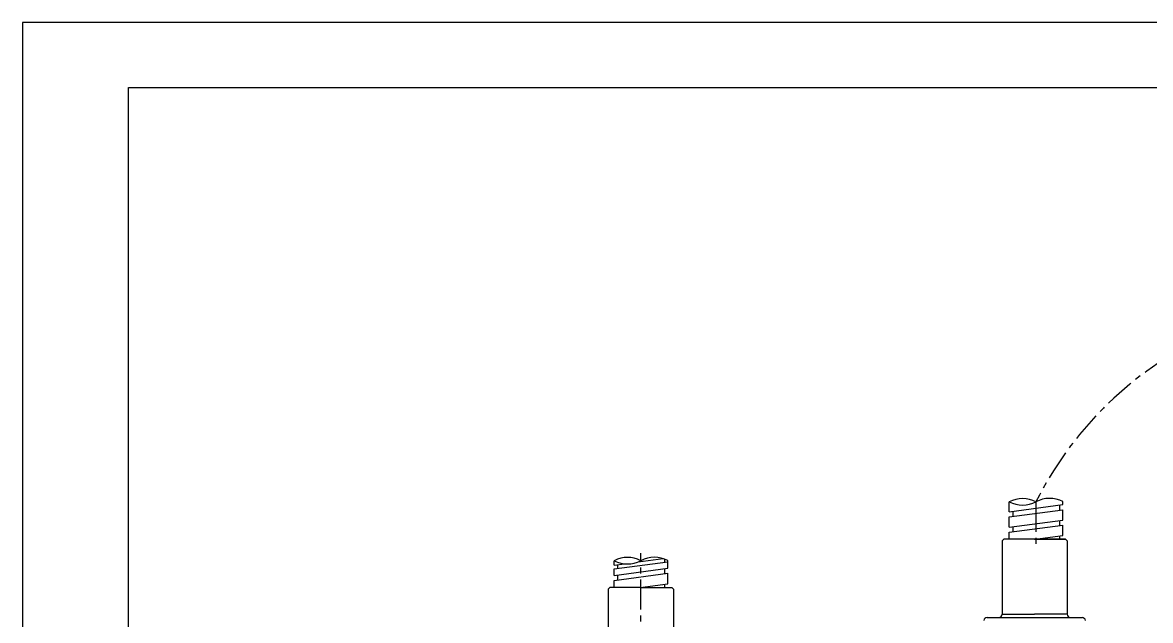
# Model space of a CAD drawing. Extents: x 9368 to 9962, y -5388 to -4968.
# Drawn here: x 9368.5 to 9699, y -5143.2 to -4968.1 of the extents above; entities that cross this region are included whole.
import ezdxf

# ---------------------------------------------------------------- set-up
doc = ezdxf.new("R2010")
doc.units = 0
doc.header["$LTSCALE"] = 7
doc.header["$MEASUREMENT"] = 0
doc.linetypes.add('CENTER', pattern=[2, 1.25, -0.25, 0.25, -0.25])
doc.layers.get('0').update_dxf_attribs({"color": 2, "linetype": 'CONTINUOUS'})
for name, color, linetype in [('CL', 1, 'CENTER'), ('D', 2, 'CONTINUOUS'), ('DWG', 7, 'CONTINUOUS')]:
    doc.layers.add(name, color=color, linetype=linetype)

# ---------------------------------------------------------------- blocks, each defined once
blk = doc.blocks.new('BORDER')
for p, q in [((1, 1), (0, 1)), ((0, 1), (0, 0))]:
    blk.add_line(p, q)

msp = doc.modelspace()

# ---------------------------------------------------------------- linework, layer by layer
at = {"color": 4}
for p, q in [((9399.5, -4987.09), (9948.5, -4987.09)), ((9399.5, -5377.09), (9399.5, -4987.09))]:
    msp.add_line(p, q, dxfattribs=at)
at = {"layer": 'CL'}
for p, q in [((9665.42, -5108.56), (9665.42, -5122.05)), ((9549.67, -5266.02), (9549.67, -5123.54))]:
    msp.add_line(p, q, dxfattribs=at)
msp.add_arc((9760.36, -5156.07), 106.16, 8.2936, 153.3707, dxfattribs=at)
at = {"layer": 'D'}
for centre, radius, start, end in [((9661.55, -5116.03), 8.5, 62.5957, 117.4043), ((9661.55, -5100.94), 8.5, 242.5957, 297.4043), ((9669.48, -5116.15), 8.66, 63.3913, 117.6966), ((9545.76, -5133.28), 8.5, 62.5957, 117.4043), ((9545.76, -5118.19), 8.5, 242.5957, 297.4043), ((9553.69, -5133.4), 8.66, 63.3913, 117.6966)]:
    msp.add_arc(centre, radius, start, end, dxfattribs=at)
at = {"layer": 'DWG'}
for p, q in [((9657.63, -5111.42), (9657.63, -5108.49)), ((9657.63, -5111.42), (9673.36, -5109.31)), ((9672.36, -5109.44), (9672.36, -5110.93)), ((9673.36, -5109.31), (9673.36, -5108.41)), ((9657.63, -5112.9), (9673.36, -5110.79)), ((9658.63, -5111.29), (9658.63, -5112.77)), ((9673.36, -5113.82), (9673.36, -5110.79)), ((9657.63, -5115.93), (9657.63, -5112.9)), ((9657.63, -5115.93), (9673.36, -5113.82)), ((9657.63, -5117.41), (9673.36, -5115.3)), ((9658.63, -5115.8), (9658.63, -5117.28)), ((9672.36, -5113.95), (9672.36, -5115.44)), ((9673.36, -5118.33), (9673.36, -5115.3)), ((9656.01, -5119.42), (9655.51, -5119.92)), ((9665.06, -5119.42), (9656.01, -5119.42)), ((9674.11, -5119.42), (9656.81, -5119.42)), ((9657.63, -5119.42), (9657.63, -5117.41)), ((9665.06, -5119.42), (9674.11, -5119.42)), ((9665.25, -5119.42), (9673.36, -5118.33)), ((9672.36, -5118.46), (9672.36, -5119.42)), ((9674.11, -5119.42), (9674.61, -5119.92)), ((9655.51, -5119.92), (9655.51, -5141.42)), ((9674.61, -5119.92), (9674.61, -5141.42)), ((9541.84, -5127.04), (9541.84, -5125.74)), ((9541.84, -5128.17), (9557.57, -5126.05)), ((9548.88, -5126.1), (9556.19, -5125.11)), ((9556.57, -5125.24), (9556.57, -5126.19)), ((9557.57, -5126.05), (9557.57, -5125.66)), ((9557.57, -5127.96), (9557.57, -5125.66)), ((9541.84, -5127.04), (9544.84, -5126.64)), ((9541.84, -5130.07), (9557.57, -5127.96)), ((9541.84, -5130.07), (9557.57, -5127.96)), ((9541.84, -5130.07), (9541.84, -5128.17)), ((9541.84, -5130.07), (9541.84, -5128.17)), ((9542.84, -5126.91), (9542.84, -5128.03)), ((9556.57, -5128.09), (9556.57, -5129.58)), ((9556.57, -5128.09), (9556.57, -5129.58)), ((9541.84, -5131.55), (9557.57, -5129.44)), ((9541.84, -5131.55), (9557.57, -5129.44)), ((9541.84, -5133.56), (9541.84, -5131.55)), ((9542.84, -5129.94), (9542.84, -5131.42)), ((9542.84, -5129.94), (9542.84, -5131.42)), ((9549.46, -5133.56), (9557.57, -5132.47)), ((9556.57, -5132.6), (9556.57, -5133.56)), ((9557.57, -5132.47), (9557.57, -5129.44)), ((9557.57, -5132.47), (9557.57, -5129.44)), ((9540.62, -5133.56), (9540.12, -5134.06)), ((9540.12, -5134.06), (9540.12, -5155.57)), ((9549.67, -5133.56), (9540.62, -5133.56)), ((9549.67, -5133.56), (9558.72, -5133.56)), ((9558.72, -5133.56), (9559.22, -5134.06)), ((9559.22, -5134.06), (9559.22, -5155.57)), ((9651.13, -5142.42), (9665.06, -5142.42)), ((9655.51, -5141.42), (9665.06, -5141.42)), ((9674.61, -5141.42), (9665.06, -5141.42)), ((9665.06, -5142.42), (9678.98, -5142.42))]:
    msp.add_line(p, q, dxfattribs=at)
for centre, start, end in [((9651.13, -5143.42), 90, 170), ((9654.51, -5141.42), 275.2494, 0.2403), ((9675.61, -5141.42), 179.7597, 264.7506), ((9678.98, -5143.42), 10, 90)]:
    msp.add_arc(centre, 1, start, end, dxfattribs=at)

# ---------------------------------------------------------------- block references
at = {"xscale": 594, "yscale": 420, "zscale": 594}
msp.add_blockref('BORDER', (9368.5, -5388.09), dxfattribs=at)

doc.saveas('drawing.dxf')
